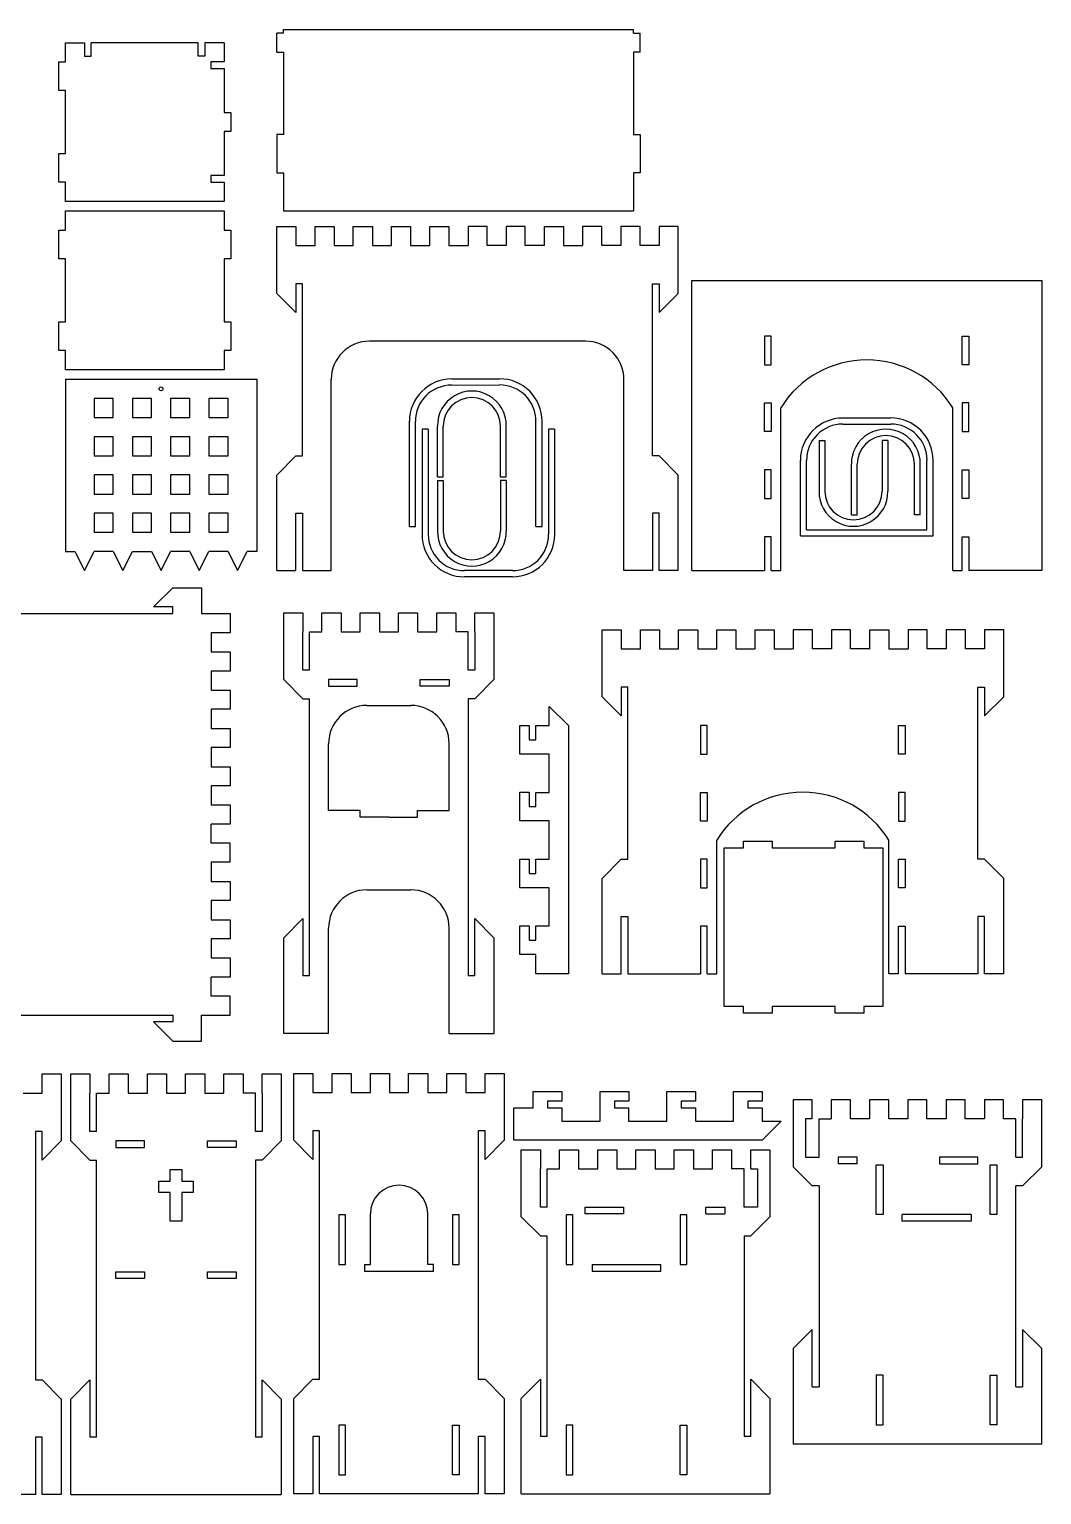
# Model space of a CAD drawing. Header units: millimetres. Extents: x 4 to 2257, y 4 to 1107.
# Drawn here: x 656 to 1412, y 4 to 1098 of the extents above; entities that cross this region are included whole.
import ezdxf

# ---------------------------------------------------------------- set-up
doc = ezdxf.new("R2010")
doc.units = ezdxf.units.MM

msp = doc.modelspace()

# ---------------------------------------------------------------- linework, layer by layer
for p, q in [((845.7, 1095.2), (840.7, 1095.2)), ((840.7, 1080.9), (840.7, 1095.2)), ((845.7, 1095.2), (845.7, 1098)), ((845.7, 1098), (1107, 1098)), ((1107, 1095.2), (1107, 1098)), ((1107, 1095.2), (1112, 1095.2)), ((1112, 1080.9), (1112, 1095.2)), ((682.9, 1073.8), (682.9, 1088)), ((682.9, 1088), (697.2, 1088)), ((697.2, 1088), (697.2, 1078)), ((702.2, 1078), (702.2, 1088)), ((782.1, 1088), (702.2, 1088)), ((782.1, 1078), (782.1, 1088)), ((801.4, 1088), (787.1, 1088)), ((787.1, 1088), (787.1, 1078)), ((801.4, 1088), (801.4, 1073.8)), ((677.9, 1052.3), (677.9, 1073.8)), ((677.9, 1073.8), (682.9, 1073.8)), ((697.2, 1078), (702.2, 1078)), ((787.1, 1078), (782.1, 1078)), ((801.4, 1073.8), (791.4, 1073.8)), ((791.4, 1073.8), (791.4, 1068.8)), ((840.7, 1080.9), (845.7, 1080.9)), ((845.7, 1080.9), (845.7, 1019.5)), ((1112, 1080.9), (1107, 1080.9)), ((1107, 1080.9), (1107, 1019.5)), ((791.4, 1068.8), (801.4, 1068.8)), ((801.4, 1068.8), (801.4, 1035.9)), ((682.9, 1052.3), (677.9, 1052.3)), ((682.9, 1005.2), (682.9, 1052.3)), ((801.4, 1035.9), (806.4, 1035.9)), ((806.4, 1035.9), (806.4, 1021.7)), ((806.4, 1021.7), (801.4, 1021.7)), ((801.4, 1021.7), (801.4, 988.8)), ((840.7, 1019.5), (840.7, 991)), ((845.7, 1019.5), (840.7, 1019.5)), ((1107, 1019.5), (1112, 1019.5)), ((1112, 1019.5), (1112, 991)), ((677.9, 983.8), (677.9, 1005.2)), ((677.9, 1005.2), (682.9, 1005.2)), ((801.4, 988.8), (791.4, 988.8)), ((791.4, 988.8), (791.4, 983.8)), ((840.7, 991), (845.7, 991)), ((845.7, 991), (845.7, 962.4)), ((1112, 991), (1107, 991)), ((1107, 991), (1107, 962.4)), ((682.9, 983.8), (677.9, 983.8)), ((682.9, 969.5), (682.9, 983.8)), ((791.4, 983.8), (801.4, 983.8)), ((801.4, 983.8), (801.4, 969.5)), ((801.4, 969.5), (682.9, 969.5)), ((682.9, 948.1), (682.9, 962.4)), ((682.9, 962.4), (801.4, 962.4)), ((801.4, 962.4), (801.4, 948.1)), ((845.7, 962.4), (1107, 962.4)), ((677.9, 926.7), (677.9, 948.1)), ((677.9, 948.1), (682.9, 948.1)), ((801.4, 948.1), (806.4, 948.1)), ((806.4, 948.1), (806.4, 926.7)), ((840.7, 900.9), (840.7, 950.9)), ((840.7, 950.9), (855, 950.9)), ((855, 950.9), (855, 936.6)), ((869.3, 936.6), (869.3, 950.9)), ((869.3, 950.9), (883.5, 950.9)), ((883.5, 950.9), (883.5, 936.6)), ((897.8, 936.6), (897.8, 950.9)), ((897.8, 950.9), (912.1, 950.9)), ((912.1, 950.9), (912.1, 936.6)), ((926.4, 936.6), (926.4, 950.9)), ((926.4, 950.9), (940.6, 950.9)), ((940.6, 950.9), (940.6, 936.6)), ((954.9, 936.6), (954.9, 950.9)), ((954.9, 950.9), (969.2, 950.9)), ((969.2, 950.9), (969.2, 936.6)), ((997.7, 950.9), (983.5, 950.9)), ((983.5, 950.9), (983.5, 936.6)), ((997.7, 936.6), (997.7, 950.9)), ((1026.3, 950.9), (1012, 950.9)), ((1012, 950.9), (1012, 936.6)), ((1026.3, 936.6), (1026.3, 950.9)), ((1040.6, 936.6), (1040.6, 950.9)), ((1040.6, 950.9), (1054.9, 950.9)), ((1054.9, 950.9), (1054.9, 936.6)), ((1083.4, 950.9), (1069.1, 950.9)), ((1069.1, 950.9), (1069.1, 936.6)), ((1083.4, 936.6), (1083.4, 950.9)), ((1112, 950.9), (1097.7, 950.9)), ((1097.7, 950.9), (1097.7, 936.6)), ((1112, 936.6), (1112, 950.9)), ((1140.5, 950.9), (1126.2, 950.9)), ((1126.2, 950.9), (1126.2, 936.6)), ((1140.5, 900.9), (1140.5, 950.9)), ((855, 936.6), (869.3, 936.6)), ((883.5, 936.6), (897.8, 936.6)), ((912.1, 936.6), (926.4, 936.6)), ((940.6, 936.6), (954.9, 936.6)), ((969.2, 936.6), (983.5, 936.6)), ((1012, 936.6), (997.7, 936.6)), ((1040.6, 936.6), (1026.3, 936.6)), ((1054.9, 936.6), (1069.1, 936.6)), ((1097.7, 936.6), (1083.4, 936.6)), ((1126.2, 936.6), (1112, 936.6)), ((682.9, 926.7), (677.9, 926.7)), ((682.9, 879.6), (682.9, 926.7)), ((806.4, 926.7), (801.4, 926.7)), ((801.4, 926.7), (801.4, 879.6)), ((860, 908), (855, 908)), ((855, 908), (855, 886.6)), ((860, 779.5), (860, 908)), ((1121.2, 779.5), (1121.2, 908)), ((1121.2, 908), (1126.2, 908)), ((1126.2, 908), (1126.2, 886.6)), ((1150.6, 693.9), (1150.6, 910.4)), ((1150.6, 910.4), (1411.9, 910.4)), ((1411.9, 910.4), (1411.9, 693.9)), ((855, 886.6), (840.7, 900.9)), ((1126.2, 886.6), (1140.5, 900.9)), ((677.9, 858.2), (677.9, 879.6)), ((677.9, 879.6), (682.9, 879.6)), ((801.4, 879.6), (806.4, 879.6)), ((806.4, 879.6), (806.4, 858.2)), ((1071.3, 865.2), (909.9, 865.2)), ((1209.9, 869), (1204.9, 869)), ((1204.9, 869), (1204.9, 847.6)), ((1209.9, 847.6), (1209.9, 869)), ((1352.6, 847.6), (1352.6, 869)), ((1352.6, 869), (1357.6, 869)), ((1357.6, 869), (1357.6, 847.6)), ((682.9, 858.2), (677.9, 858.2)), ((682.9, 843.9), (682.9, 858.2)), ((806.4, 858.2), (801.4, 858.2)), ((801.4, 858.2), (801.4, 843.9)), ((801.4, 843.9), (682.9, 843.9)), ((1204.9, 847.6), (1209.9, 847.6)), ((1357.6, 847.6), (1352.6, 847.6)), ((682.9, 836.8), (825.7, 836.8)), ((682.9, 836.8), (682.9, 708.3)), ((825.7, 836.8), (825.7, 708.3)), ((881.4, 693.9), (881.4, 836.6)), ((971.3, 837), (1007.1, 837)), ((971.3, 832.4), (1007.1, 832.5)), ((1099.8, 693.9), (1099.8, 836.6)), ((718.6, 822.5), (704.3, 822.5)), ((704.3, 822.5), (704.3, 808.2)), ((718.6, 808.2), (718.6, 822.5)), ((747.2, 822.5), (732.9, 822.5)), ((732.9, 822.5), (732.9, 808.2)), ((747.2, 808.2), (747.2, 822.5)), ((775.7, 822.5), (761.4, 822.5)), ((761.4, 822.5), (761.4, 808.2)), ((775.7, 808.2), (775.7, 822.5)), ((804.3, 822.5), (790, 822.5)), ((790, 822.5), (790, 808.2)), ((804.3, 808.2), (804.3, 822.5)), ((1204.9, 797.7), (1204.9, 819.1)), ((1204.9, 819.1), (1209.9, 819.1)), ((1209.9, 819.1), (1209.9, 797.7)), ((1217, 693.9), (1217, 815.5)), ((1345.5, 693.9), (1345.5, 815.5)), ((1357.6, 819.1), (1352.6, 819.1)), ((1352.6, 819.1), (1352.6, 797.7)), ((1357.6, 797.7), (1357.6, 819.1)), ((704.3, 808.2), (718.6, 808.2)), ((732.9, 808.2), (747.2, 808.2)), ((761.4, 808.2), (775.7, 808.2)), ((790, 808.2), (804.3, 808.2)), ((939.7, 726.8), (939.7, 805.4)), ((944.2, 726.8), (944.2, 805.4)), ((949.2, 799.4), (949.2, 720.9)), ((953.8, 799.4), (949.2, 799.4)), ((953.8, 799.4), (953.8, 720.9)), ((960.7, 764), (960.7, 801.8)), ((965, 764), (965, 801.8)), ((1007.8, 764), (1007.8, 801.8)), ((1012.1, 764), (1012.1, 801.8)), ((1034.1, 726.8), (1034.1, 805.4)), ((1038.8, 726.8), (1038.8, 805.4)), ((1043.7, 799.4), (1043.7, 720.9)), ((1048.2, 799.4), (1043.7, 799.4)), ((1048.2, 799.4), (1048.2, 720.9)), ((1263.4, 807.9), (1299.2, 807.9)), ((1263.4, 803.3), (1299.2, 803.3)), ((718.6, 793.9), (704.3, 793.9)), ((704.3, 793.9), (704.3, 779.7)), ((718.6, 779.7), (718.6, 793.9)), ((747.2, 793.9), (732.9, 793.9)), ((732.9, 793.9), (732.9, 779.7)), ((747.2, 779.7), (747.2, 793.9)), ((775.7, 793.9), (761.4, 793.9)), ((761.4, 793.9), (761.4, 779.7)), ((775.7, 779.7), (775.7, 793.9)), ((804.3, 793.9), (790, 793.9)), ((790, 793.9), (790, 779.7)), ((804.3, 779.7), (804.3, 793.9)), ((1209.9, 797.7), (1204.9, 797.7)), ((1245.6, 791), (1245.6, 753.2)), ((1245.6, 791), (1249.9, 791)), ((1249.9, 791), (1249.9, 753.2)), ((1297, 791), (1292.7, 791)), ((1292.7, 791), (1292.7, 753.2)), ((1297, 791), (1297, 753.2)), ((1352.6, 797.7), (1357.6, 797.7)), ((704.3, 779.7), (718.6, 779.7)), ((732.9, 779.7), (747.2, 779.7)), ((761.4, 779.7), (775.7, 779.7)), ((790, 779.7), (804.3, 779.7)), ((840.7, 765.3), (855, 779.5)), ((855, 779.5), (860, 779.5)), ((1126.2, 779.5), (1121.2, 779.5)), ((1140.5, 765.3), (1126.2, 779.5)), ((1209.9, 769.1), (1204.9, 769.1)), ((1204.9, 769.1), (1204.9, 747.7)), ((1209.9, 747.7), (1209.9, 769.1)), ((1231.7, 719.8), (1231.7, 776.2)), ((1236.3, 724.3), (1236.3, 776.2)), ((1269.8, 735.5), (1269.8, 773.3)), ((1274.1, 735.5), (1274.1, 773.3)), ((1317, 735.5), (1317, 773.3)), ((1321.2, 735.5), (1321.2, 773.3)), ((1326.2, 724.3), (1326.2, 776.2)), ((1330.8, 719.8), (1330.8, 776.2)), ((1352.6, 747.7), (1352.6, 769.1)), ((1352.6, 769.1), (1357.6, 769.1)), ((1357.6, 769.1), (1357.6, 747.7)), ((718.6, 765.4), (704.3, 765.4)), ((704.3, 765.4), (704.3, 751.1)), ((718.6, 751.1), (718.6, 765.4)), ((747.2, 765.4), (732.9, 765.4)), ((732.9, 765.4), (732.9, 751.1)), ((747.2, 751.1), (747.2, 765.4)), ((775.7, 765.4), (761.4, 765.4)), ((761.4, 765.4), (761.4, 751.1)), ((775.7, 751.1), (775.7, 765.4)), ((804.3, 765.4), (790, 765.4)), ((790, 765.4), (790, 751.1)), ((804.3, 751.1), (804.3, 765.4)), ((840.7, 693.9), (840.7, 765.3)), ((960.7, 764), (965, 764)), ((960.7, 761.3), (960.7, 723.4)), ((960.7, 761.3), (965, 761.3)), ((965, 761.3), (965, 723.4)), ((1007.8, 764), (1012.1, 764)), ((1012.1, 761.3), (1007.8, 761.3)), ((1007.8, 761.3), (1007.8, 723.4)), ((1012.1, 761.3), (1012.1, 723.4)), ((1140.5, 693.9), (1140.5, 765.3)), ((704.3, 751.1), (718.6, 751.1)), ((732.9, 751.1), (747.2, 751.1)), ((761.4, 751.1), (775.7, 751.1)), ((790, 751.1), (804.3, 751.1)), ((1204.9, 747.7), (1209.9, 747.7)), ((1357.6, 747.7), (1352.6, 747.7)), ((718.6, 736.8), (704.3, 736.8)), ((704.3, 736.8), (704.3, 722.6)), ((718.6, 722.6), (718.6, 736.8)), ((747.2, 736.8), (732.9, 736.8)), ((732.9, 736.8), (732.9, 722.6)), ((747.2, 722.6), (747.2, 736.8)), ((775.7, 736.8), (761.4, 736.8)), ((761.4, 736.8), (761.4, 722.6)), ((775.7, 722.6), (775.7, 736.8)), ((804.3, 736.8), (790, 736.8)), ((790, 736.8), (790, 722.6)), ((804.3, 722.6), (804.3, 736.8)), ((855, 693.9), (855, 736.7)), ((855, 736.7), (860, 736.7)), ((860, 736.7), (860, 693.9)), ((1126.2, 736.7), (1121.2, 736.7)), ((1121.2, 736.7), (1121.2, 693.9)), ((1126.2, 693.9), (1126.2, 736.7)), ((1269.8, 735.5), (1274.1, 735.5)), ((1321.2, 735.5), (1317, 735.5)), ((704.3, 722.6), (718.6, 722.6)), ((732.9, 722.6), (747.2, 722.6)), ((761.4, 722.6), (775.7, 722.6)), ((790, 722.6), (804.3, 722.6)), ((939.7, 726.8), (944.2, 726.8)), ((1034.1, 726.8), (1038.8, 726.8)), ((1236.3, 724.3), (1326.2, 724.3)), ((1209.9, 719.1), (1204.9, 719.1)), ((1204.9, 719.1), (1204.9, 693.9)), ((1209.9, 693.9), (1209.9, 719.1)), ((1231.7, 719.8), (1330.8, 719.8)), ((1352.6, 693.9), (1352.6, 719.1)), ((1352.6, 719.1), (1357.6, 719.1)), ((1357.6, 719.1), (1357.6, 693.9)), ((682.9, 708.3), (690, 708.3)), ((690, 708.3), (697.2, 694)), ((697.2, 694), (704.3, 708.3)), ((718.6, 708.3), (704.3, 708.3)), ((718.6, 708.3), (725.7, 694)), ((725.7, 694), (732.9, 708.3)), ((732.9, 708.3), (747.2, 708.3)), ((747.2, 708.3), (754.3, 694)), ((754.3, 694), (761.4, 708.3)), ((775.7, 708.3), (761.4, 708.3)), ((775.7, 708.3), (782.8, 694)), ((782.8, 694), (790, 708.3)), ((804.3, 708.3), (790, 708.3)), ((804.3, 708.3), (811.4, 694)), ((811.4, 694), (818.5, 708.3)), ((825.7, 708.3), (818.5, 708.3)), ((840.7, 693.9), (855, 693.9)), ((860, 693.9), (881.4, 693.9)), ((1016.6, 693.9), (980.8, 693.9)), ((1016.6, 689.3), (980.8, 689.3)), ((1121.2, 693.9), (1099.8, 693.9)), ((1140.5, 693.9), (1126.2, 693.9)), ((1150.6, 693.9), (1204.9, 693.9)), ((1209.9, 693.9), (1217, 693.9)), ((1345.5, 693.9), (1352.6, 693.9)), ((1411.9, 693.9), (1357.6, 693.9)), ((763, 681), (748.7, 666.8)), ((763, 681), (784.4, 681)), ((784.4, 681), (784.4, 661.8)), ((627.4, 661.8), (763, 661.8)), ((763, 666.8), (748.7, 666.8)), ((763, 661.8), (763, 666.8)), ((784.4, 661.8), (805.8, 661.8)), ((805.8, 661.8), (805.8, 647.5)), ((845.9, 612.6), (845.9, 662.5)), ((845.9, 662.5), (860.1, 662.5)), ((860.1, 662.5), (860.1, 648.2)), ((874.4, 648.2), (874.4, 662.5)), ((874.4, 662.5), (888.7, 662.5)), ((888.7, 662.5), (888.7, 648.2)), ((903, 648.2), (903, 662.5)), ((903, 662.5), (917.3, 662.5)), ((917.3, 662.5), (917.3, 648.2)), ((931.5, 648.2), (931.5, 662.5)), ((931.5, 662.5), (945.8, 662.5)), ((945.8, 662.5), (945.8, 648.2)), ((960.1, 648.2), (960.1, 662.5)), ((960.1, 662.5), (974.4, 662.5)), ((974.4, 662.5), (974.4, 648.2)), ((988.6, 648.2), (988.6, 662.5)), ((988.6, 662.5), (1002.9, 662.5)), ((1002.9, 662.5), (1002.9, 612.6)), ((805.8, 647.5), (791.6, 647.5)), ((791.6, 647.5), (791.6, 633.2)), ((860.1, 619.7), (860.1, 648.2)), ((865.1, 619.7), (865.1, 648.2)), ((865.1, 648.2), (874.4, 648.2)), ((888.7, 648.2), (903, 648.2)), ((917.3, 648.2), (931.5, 648.2)), ((945.8, 648.2), (960.1, 648.2)), ((983.6, 648.2), (974.4, 648.2)), ((983.6, 619.7), (983.6, 648.2)), ((988.6, 648.2), (988.6, 619.7)), ((1083.6, 599.8), (1083.6, 649.8)), ((1083.6, 649.8), (1097.9, 649.8)), ((1097.9, 649.8), (1097.9, 635.5)), ((1112.2, 635.5), (1112.2, 649.8)), ((1112.2, 649.8), (1126.5, 649.8)), ((1126.5, 649.8), (1126.5, 635.5)), ((1140.8, 635.5), (1140.8, 649.8)), ((1140.8, 649.8), (1155, 649.8)), ((1155, 649.8), (1155, 635.5)), ((1169.3, 635.5), (1169.3, 649.8)), ((1169.3, 649.8), (1183.6, 649.8)), ((1183.6, 649.8), (1183.6, 635.5)), ((1197.9, 635.5), (1197.9, 649.8)), ((1197.9, 649.8), (1212.1, 649.8)), ((1212.1, 649.8), (1212.1, 635.5)), ((1240.7, 649.8), (1226.4, 649.8)), ((1226.4, 649.8), (1226.4, 635.5)), ((1240.7, 635.5), (1240.7, 649.8)), ((1269.2, 649.8), (1255, 649.8)), ((1255, 649.8), (1255, 635.5)), ((1269.2, 635.5), (1269.2, 649.8)), ((1283.5, 635.5), (1283.5, 649.8)), ((1283.5, 649.8), (1297.8, 649.8)), ((1297.8, 649.8), (1297.8, 635.5)), ((1326.3, 649.8), (1312.1, 649.8)), ((1312.1, 649.8), (1312.1, 635.5)), ((1326.3, 635.5), (1326.3, 649.8)), ((1354.9, 649.8), (1340.6, 649.8)), ((1340.6, 649.8), (1340.6, 635.5)), ((1354.9, 635.5), (1354.9, 649.8)), ((1383.5, 649.8), (1369.2, 649.8)), ((1369.2, 649.8), (1369.2, 635.5)), ((1383.5, 599.8), (1383.5, 649.8)), ((1097.9, 635.5), (1112.2, 635.5)), ((1126.5, 635.5), (1140.8, 635.5)), ((1155, 635.5), (1169.3, 635.5)), ((1183.6, 635.5), (1197.9, 635.5)), ((1212.1, 635.5), (1226.4, 635.5)), ((1255, 635.5), (1240.7, 635.5)), ((1283.5, 635.5), (1269.2, 635.5)), ((1297.8, 635.5), (1312.1, 635.5)), ((1340.6, 635.5), (1326.3, 635.5)), ((1369.2, 635.5), (1354.9, 635.5)), ((791.6, 633.2), (805.8, 633.2)), ((805.8, 633.2), (805.8, 618.9)), ((805.8, 618.9), (791.6, 618.9)), ((791.6, 618.9), (791.6, 604.7)), ((865.1, 619.7), (860.1, 619.7)), ((988.6, 619.7), (983.6, 619.7)), ((791.6, 604.7), (805.8, 604.7)), ((805.8, 604.7), (805.8, 590.4)), ((845.9, 612.6), (860.1, 598.3)), ((879.4, 612.6), (879.4, 607.6)), ((900.8, 612.6), (879.4, 612.6)), ((879.4, 607.6), (900.8, 607.6)), ((900.8, 607.6), (900.8, 612.6)), ((947.9, 607.6), (947.9, 612.6)), ((947.9, 612.6), (969.4, 612.6)), ((969.4, 607.6), (947.9, 607.6)), ((969.4, 612.6), (969.4, 607.6)), ((1002.9, 612.6), (988.6, 598.3)), ((1102.9, 606.9), (1097.9, 606.9)), ((1097.9, 606.9), (1097.9, 585.5)), ((1102.9, 478.5), (1102.9, 606.9)), ((1364.2, 478.5), (1364.2, 606.9)), ((1364.2, 606.9), (1369.2, 606.9)), ((1369.2, 606.9), (1369.2, 585.5)), ((860.1, 598.3), (865.1, 598.3)), ((865.1, 391.3), (865.1, 598.3)), ((908, 593.3), (940.8, 593.3)), ((988.6, 598.3), (983.6, 598.3)), ((983.6, 598.3), (983.6, 391.3)), ((1044.2, 578.3), (1044.2, 592.6)), ((1058.5, 578.3), (1044.2, 592.6)), ((1097.9, 585.5), (1083.6, 599.8)), ((1369.2, 585.5), (1383.5, 599.8)), ((805.8, 590.4), (791.6, 590.4)), ((791.6, 590.4), (791.6, 576.1)), ((791.6, 576.1), (805.8, 576.1)), ((805.8, 576.1), (805.8, 561.8)), ((1022.1, 557), (1022.1, 578.4)), ((1022.1, 578.4), (1029.2, 578.4)), ((1029.2, 578.4), (1029.2, 567.7)), ((1034.2, 567.7), (1034.2, 578.3)), ((1034.2, 578.3), (1044.2, 578.3)), ((1058.5, 578.3), (1058.5, 392.8)), ((1162.2, 578.4), (1157.2, 578.4)), ((1157.2, 578.4), (1157.2, 557)), ((1162.2, 557), (1162.2, 578.4)), ((1304.9, 557), (1304.9, 578.4)), ((1304.9, 578.4), (1309.9, 578.4)), ((1309.9, 578.4), (1309.9, 557)), ((805.8, 561.8), (791.6, 561.8)), ((791.6, 561.8), (791.6, 547.5)), ((879.4, 514.8), (879.4, 564.7)), ((969.4, 514.8), (969.4, 564.7)), ((1029.2, 567.7), (1034.2, 567.7)), ((791.6, 547.5), (805.8, 547.5)), ((805.8, 547.5), (805.8, 533.3)), ((1044.2, 557), (1022.1, 557)), ((1044.2, 528.4), (1044.2, 557)), ((1157.2, 557), (1162.2, 557)), ((1309.9, 557), (1304.9, 557)), ((805.8, 533.3), (791.6, 533.3)), ((791.6, 533.3), (791.6, 519)), ((1022.1, 507.1), (1022.1, 528.5)), ((1022.1, 528.5), (1029.2, 528.5)), ((1029.2, 528.5), (1029.2, 517.8)), ((1034.2, 517.8), (1034.2, 528.4)), ((1034.2, 528.4), (1044.2, 528.4)), ((1157.2, 507), (1157.2, 528.4)), ((1157.2, 528.4), (1162.2, 528.4)), ((1162.2, 528.4), (1162.2, 507)), ((1309.9, 528.4), (1304.9, 528.4)), ((1304.9, 528.4), (1304.9, 507)), ((1309.9, 507), (1309.9, 528.4)), ((791.6, 519), (805.8, 519)), ((805.8, 519), (805.8, 504.7)), ((903, 514.8), (879.4, 514.8)), ((903, 509.8), (903, 514.8)), ((945.8, 509.8), (945.8, 514.8)), ((945.8, 514.8), (969.4, 514.8)), ((1029.2, 517.8), (1034.2, 517.8)), ((791.6, 490.4), (791.6, 504.7)), ((805.8, 504.7), (791.6, 504.7)), ((924.4, 509.8), (903, 509.8)), ((924.4, 509.8), (945.8, 509.8)), ((1044.2, 507.1), (1022.1, 507.1)), ((1044.2, 478.6), (1044.2, 507.1)), ((1162.2, 507), (1157.2, 507)), ((1304.9, 507), (1309.9, 507)), ((1169.3, 392.8), (1169.3, 492.7)), ((1297.8, 392.8), (1297.8, 492.7)), ((805.8, 490.4), (791.6, 490.4)), ((805.8, 476.2), (805.8, 490.4)), ((1174.8, 368.5), (1174.8, 487)), ((1174.8, 487), (1189.1, 487)), ((1189.1, 487), (1189.1, 492)), ((1189.1, 492), (1210.5, 492)), ((1210.5, 492), (1210.5, 487)), ((1210.5, 487), (1257.6, 487)), ((1257.6, 487), (1257.6, 492)), ((1257.6, 492), (1279.1, 492)), ((1279.1, 492), (1279.1, 487)), ((1279.1, 487), (1293.3, 487)), ((1293.3, 487), (1293.3, 368.5)), ((805.8, 476.2), (791.6, 476.2)), ((791.6, 476.2), (791.6, 461.9)), ((1022.1, 457.2), (1022.1, 478.6)), ((1022.1, 478.6), (1029.2, 478.6)), ((1029.2, 478.6), (1029.2, 467.9)), ((1034.2, 467.9), (1034.2, 478.6)), ((1034.2, 478.6), (1044.2, 478.6)), ((1083.6, 464.2), (1097.9, 478.5)), ((1097.9, 478.5), (1102.9, 478.5)), ((1162.2, 478.5), (1157.2, 478.5)), ((1157.2, 478.5), (1157.2, 457)), ((1162.2, 457), (1162.2, 478.5)), ((1304.9, 457), (1304.9, 478.5)), ((1304.9, 478.5), (1309.9, 478.5)), ((1309.9, 478.5), (1309.9, 457)), ((1369.2, 478.5), (1364.2, 478.5)), ((1383.5, 464.2), (1369.2, 478.5)), ((791.6, 461.9), (805.8, 461.9)), ((805.8, 461.9), (805.8, 447.6)), ((1029.2, 467.9), (1034.2, 467.9)), ((1083.6, 392.8), (1083.6, 464.2)), ((1383.5, 392.8), (1383.5, 464.2)), ((908, 455.5), (940.8, 455.5)), ((1044.2, 457.2), (1022.1, 457.2)), ((1044.2, 428.7), (1044.2, 457.2)), ((1157.2, 457), (1162.2, 457)), ((1309.9, 457), (1304.9, 457)), ((805.8, 447.6), (791.6, 447.6)), ((791.6, 447.6), (791.6, 433.3)), ((791.6, 433.3), (805.8, 433.3)), ((805.8, 433.3), (805.8, 419.1)), ((860.1, 434.1), (845.9, 419.8)), ((860.1, 434.1), (860.1, 391.3)), ((879.4, 348.4), (879.4, 427)), ((969.4, 348.4), (969.4, 427)), ((988.6, 391.3), (988.6, 434.1)), ((988.6, 434.1), (1002.9, 419.8)), ((1022.1, 407.4), (1022.1, 428.8)), ((1022.1, 428.8), (1029.2, 428.8)), ((1029.2, 428.8), (1029.2, 418.1)), ((1034.2, 418.1), (1034.2, 428.7)), ((1034.2, 428.7), (1044.2, 428.7)), ((1097.9, 392.8), (1097.9, 435.6)), ((1097.9, 435.6), (1102.9, 435.6)), ((1102.9, 435.6), (1102.9, 392.8)), ((1162.2, 428.5), (1157.2, 428.5)), ((1157.2, 428.5), (1157.2, 392.8)), ((1162.2, 392.8), (1162.2, 428.5)), ((1304.9, 392.8), (1304.9, 428.5)), ((1304.9, 428.5), (1309.9, 428.5)), ((1309.9, 428.5), (1309.9, 392.8)), ((1369.2, 435.6), (1364.2, 435.6)), ((1364.2, 435.6), (1364.2, 392.8)), ((1369.2, 392.8), (1369.2, 435.6)), ((805.8, 419.1), (791.6, 419.1)), ((791.6, 419.1), (791.6, 404.8)), ((845.9, 348.4), (845.9, 419.8)), ((1002.9, 419.8), (1002.9, 348.4)), ((1029.2, 418.1), (1034.2, 418.1)), ((791.6, 404.8), (805.8, 404.8)), ((805.8, 404.8), (805.8, 390.5)), ((1034.2, 407.4), (1022.1, 407.4)), ((1034.2, 392.8), (1034.2, 407.4)), ((791.6, 376.2), (791.6, 390.5)), ((805.8, 390.5), (791.6, 390.5)), ((865.1, 391.3), (860.1, 391.3)), ((988.6, 391.3), (983.6, 391.3)), ((1058.5, 392.8), (1034.2, 392.8)), ((1083.6, 392.8), (1097.9, 392.8)), ((1102.9, 392.8), (1157.2, 392.8)), ((1162.2, 392.8), (1169.3, 392.8)), ((1304.9, 392.8), (1297.8, 392.8)), ((1364.2, 392.8), (1309.9, 392.8)), ((1383.5, 392.8), (1369.2, 392.8)), ((805.8, 376.2), (791.6, 376.2)), ((805.8, 362), (805.8, 376.2)), ((627.4, 362), (763, 362)), ((763, 362), (763, 357)), ((784.4, 362), (805.8, 362)), ((784.4, 342.7), (784.4, 362)), ((1189.1, 368.5), (1174.8, 368.5)), ((1189.1, 363.6), (1189.1, 368.5)), ((1210.5, 363.6), (1189.1, 363.6)), ((1257.6, 368.5), (1210.5, 368.5)), ((1210.5, 368.5), (1210.5, 363.6)), ((1257.6, 363.6), (1257.6, 368.5)), ((1279.1, 363.6), (1257.6, 363.6)), ((1293.3, 368.5), (1279.1, 368.5)), ((1279.1, 368.5), (1279.1, 363.6)), ((763, 357), (748.7, 357)), ((763, 342.7), (748.7, 357)), ((763, 342.7), (784.4, 342.7)), ((879.4, 348.4), (845.9, 348.4)), ((969.4, 348.4), (1002.9, 348.4)), ((665.5, 303.9), (665.5, 318.2)), ((665.5, 318.2), (679.8, 318.2)), ((679.8, 318.2), (679.8, 268.2)), ((687, 268.2), (687, 318.2)), ((687, 318.2), (701.2, 318.2)), ((701.2, 318.2), (701.2, 303.9)), ((715.5, 303.9), (715.5, 318.2)), ((715.5, 318.2), (729.8, 318.2)), ((729.8, 318.2), (729.8, 303.9)), ((744.1, 303.9), (744.1, 318.2)), ((744.1, 318.2), (758.3, 318.2)), ((758.3, 318.2), (758.3, 303.9)), ((772.6, 303.9), (772.6, 318.2)), ((772.6, 318.2), (786.9, 318.2)), ((786.9, 318.2), (786.9, 303.9)), ((801.2, 303.9), (801.2, 318.2)), ((801.2, 318.2), (815.5, 318.2)), ((815.5, 318.2), (815.5, 303.9)), ((829.7, 303.9), (829.7, 318.2)), ((829.7, 318.2), (844, 318.2)), ((844, 318.2), (844, 268.2)), ((853.5, 268.7), (853.5, 318.6)), ((853.5, 318.6), (867.7, 318.6)), ((867.7, 318.6), (867.7, 304.4)), ((882, 304.4), (882, 318.6)), ((882, 318.6), (896.3, 318.6)), ((896.3, 318.6), (896.3, 304.4)), ((910.6, 304.4), (910.6, 318.6)), ((910.6, 318.6), (924.8, 318.6)), ((924.8, 318.6), (924.8, 304.4)), ((939.1, 304.4), (939.1, 318.6)), ((939.1, 318.6), (953.4, 318.6)), ((953.4, 318.6), (953.4, 304.4)), ((967.7, 304.4), (967.7, 318.6)), ((967.7, 318.6), (981.9, 318.6)), ((981.9, 318.6), (981.9, 304.4)), ((996.2, 304.4), (996.2, 318.6)), ((996.2, 318.6), (1010.5, 318.6)), ((1010.5, 318.6), (1010.5, 268.7)), ((651.3, 303.9), (665.5, 303.9)), ((701.2, 275.3), (701.2, 303.9)), ((706.2, 275.3), (706.2, 303.9)), ((706.2, 303.9), (715.5, 303.9)), ((729.8, 303.9), (744.1, 303.9)), ((758.3, 303.9), (772.6, 303.9)), ((786.9, 303.9), (801.2, 303.9)), ((824.7, 303.9), (815.5, 303.9)), ((824.7, 275.3), (824.7, 303.9)), ((829.7, 303.9), (829.7, 275.3)), ((867.7, 304.4), (882, 304.4)), ((896.3, 304.4), (910.6, 304.4)), ((924.8, 304.4), (939.1, 304.4)), ((953.4, 304.4), (967.7, 304.4)), ((981.9, 304.4), (996.2, 304.4)), ((1032.2, 292.9), (1032.2, 305.1)), ((1032.2, 305.1), (1053.6, 305.1)), ((1053.6, 297.9), (1042.9, 297.9)), ((1042.9, 297.9), (1042.9, 292.9)), ((1053.6, 305.1), (1053.6, 297.9)), ((1082.1, 282.9), (1082.1, 305.1)), ((1082.1, 305.1), (1103.5, 305.1)), ((1103.5, 297.9), (1092.8, 297.9)), ((1092.8, 297.9), (1092.8, 292.9)), ((1103.5, 305.1), (1103.5, 297.9)), ((1131.9, 282.9), (1131.9, 305.1)), ((1131.9, 305.1), (1153.4, 305.1)), ((1153.4, 297.9), (1142.7, 297.9)), ((1142.7, 297.9), (1142.7, 292.9)), ((1153.4, 305.1), (1153.4, 297.9)), ((1181.8, 282.9), (1181.8, 305.1)), ((1181.8, 305.1), (1203.2, 305.1)), ((1203.2, 297.9), (1192.5, 297.9)), ((1192.5, 297.9), (1192.5, 292.9)), ((1203.2, 305.1), (1203.2, 297.9)), ((1240.6, 298.8), (1226.3, 298.8)), ((1226.3, 298.8), (1226.3, 248.9)), ((1240.6, 284.6), (1240.6, 298.8)), ((1269.1, 298.8), (1254.8, 298.8)), ((1254.8, 298.8), (1254.8, 284.6)), ((1269.1, 284.6), (1269.1, 298.8)), ((1297.7, 298.8), (1283.4, 298.8)), ((1283.4, 298.8), (1283.4, 284.6)), ((1297.7, 284.6), (1297.7, 298.8)), ((1326.2, 298.8), (1312, 298.8)), ((1312, 298.8), (1312, 284.6)), ((1326.2, 284.6), (1326.2, 298.8)), ((1354.8, 298.8), (1340.5, 298.8)), ((1340.5, 298.8), (1340.5, 284.6)), ((1354.8, 284.6), (1354.8, 298.8)), ((1383.3, 298.8), (1369.1, 298.8)), ((1369.1, 298.8), (1369.1, 284.6)), ((1383.3, 284.6), (1383.3, 298.8)), ((1411.9, 298.8), (1397.6, 298.8)), ((1397.6, 298.8), (1397.6, 284.6)), ((1411.9, 248.9), (1411.9, 298.8)), ((1017.6, 268.7), (1017.6, 292.9)), ((1017.6, 292.9), (1032.2, 292.9)), ((1042.9, 292.9), (1053.5, 292.9)), ((1053.5, 292.9), (1053.5, 282.9)), ((1092.8, 292.9), (1103.4, 292.9)), ((1103.4, 292.9), (1103.4, 282.9)), ((1142.7, 292.9), (1153.3, 292.9)), ((1153.3, 292.9), (1153.3, 282.9)), ((1192.5, 292.9), (1203.1, 292.9)), ((1203.1, 292.9), (1203.1, 282.9)), ((1240.6, 284.6), (1235.6, 284.6)), ((1235.6, 284.6), (1235.6, 256)), ((1245.6, 256), (1245.6, 284.6)), ((1245.6, 284.6), (1254.8, 284.6)), ((1283.4, 284.6), (1269.1, 284.6)), ((1312, 284.6), (1297.7, 284.6)), ((1340.5, 284.6), (1326.2, 284.6)), ((1369.1, 284.6), (1354.8, 284.6)), ((1392.6, 284.6), (1383.3, 284.6)), ((1392.6, 256), (1392.6, 284.6)), ((1397.6, 256), (1397.6, 284.6)), ((665.5, 275.3), (660.6, 275.3)), ((660.6, 275.3), (660.6, 89.7)), ((665.5, 253.9), (665.5, 275.3)), ((706.2, 275.3), (701.2, 275.3)), ((829.7, 275.3), (824.7, 275.3)), ((872.7, 275.8), (867.7, 275.8)), ((867.7, 275.8), (867.7, 254.4)), ((872.7, 90.2), (872.7, 275.8)), ((996.2, 275.8), (991.2, 275.8)), ((991.2, 275.8), (991.2, 90.2)), ((996.2, 254.4), (996.2, 275.8)), ((1053.5, 282.9), (1082.1, 282.9)), ((1103.4, 282.9), (1131.9, 282.9)), ((1153.3, 282.9), (1181.8, 282.9)), ((1203.1, 282.9), (1217.4, 282.9)), ((1203.1, 268.7), (1217.4, 282.9)), ((679.8, 268.2), (665.5, 253.9)), ((687, 268.2), (701.2, 253.9)), ((720.5, 268.2), (720.5, 263.2)), ((741.9, 268.2), (720.5, 268.2)), ((720.5, 263.2), (741.9, 263.2)), ((741.9, 263.2), (741.9, 268.2)), ((789, 263.2), (789, 268.2)), ((789, 268.2), (810.5, 268.2)), ((810.5, 263.2), (789, 263.2)), ((810.5, 268.2), (810.5, 263.2)), ((844, 268.2), (829.7, 253.9)), ((853.5, 268.7), (867.7, 254.4)), ((1010.5, 268.7), (996.2, 254.4)), ((1203.1, 268.7), (1017.6, 268.7)), ((701.2, 253.9), (706.2, 253.9)), ((706.2, 46.9), (706.2, 253.9)), ((829.7, 253.9), (824.7, 253.9)), ((824.7, 253.9), (824.7, 46.9)), ((1023.3, 211.6), (1023.3, 261.5)), ((1023.3, 261.5), (1037.6, 261.5)), ((1037.6, 261.5), (1037.6, 247.3)), ((1051.8, 247.3), (1051.8, 261.5)), ((1051.8, 261.5), (1066.1, 261.5)), ((1066.1, 261.5), (1066.1, 247.3)), ((1080.4, 247.3), (1080.4, 261.5)), ((1080.4, 261.5), (1094.7, 261.5)), ((1094.7, 261.5), (1094.7, 247.3)), ((1108.9, 247.3), (1108.9, 261.5)), ((1108.9, 261.5), (1123.2, 261.5)), ((1123.2, 261.5), (1123.2, 247.3)), ((1137.5, 247.3), (1137.5, 261.5)), ((1137.5, 261.5), (1151.8, 261.5)), ((1151.8, 261.5), (1151.8, 247.3)), ((1166, 247.3), (1166, 261.5)), ((1166, 261.5), (1180.3, 261.5)), ((1180.3, 261.5), (1180.3, 247.3)), ((1194.6, 247.3), (1194.6, 261.5)), ((1194.6, 261.5), (1208.9, 261.5)), ((1208.9, 261.5), (1208.9, 211.6)), ((1235.6, 256), (1240.6, 256)), ((1240.6, 256), (1245.6, 256)), ((1274.1, 256), (1259.8, 256)), ((1259.8, 256), (1259.8, 251)), ((1274.1, 251), (1274.1, 256)), ((1364.1, 256), (1335.5, 256)), ((1335.5, 256), (1335.5, 251)), ((1364.1, 251), (1364.1, 256)), ((1392.6, 256), (1397.6, 256)), ((761.2, 238.2), (761.2, 246.8)), ((761.2, 246.8), (765.5, 246.8)), ((765.5, 246.8), (769.8, 246.8)), ((769.8, 246.8), (769.8, 238.2)), ((1037.6, 218.7), (1037.6, 247.3)), ((1042.6, 218.7), (1042.6, 247.3)), ((1042.6, 247.3), (1051.8, 247.3)), ((1066.1, 247.3), (1080.4, 247.3)), ((1094.7, 247.3), (1108.9, 247.3)), ((1123.2, 247.3), (1137.5, 247.3)), ((1151.8, 247.3), (1166, 247.3)), ((1189.6, 247.3), (1180.3, 247.3)), ((1189.6, 218.7), (1189.6, 247.3)), ((1194.6, 247.3), (1199.6, 247.3)), ((1199.6, 247.3), (1199.6, 218.7)), ((1226.3, 248.9), (1240.6, 234.6)), ((1274.1, 251), (1259.8, 251)), ((1288.4, 213.3), (1288.4, 250.4)), ((1288.4, 250.4), (1293.4, 250.4)), ((1293.4, 250.4), (1293.4, 213.3)), ((1335.5, 251), (1364.1, 251)), ((1373.3, 213.3), (1373.3, 250.4)), ((1373.3, 250.4), (1378.3, 250.4)), ((1378.3, 250.4), (1378.3, 213.3)), ((1411.9, 248.9), (1397.6, 234.6)), ((752.6, 229.6), (752.6, 238.2)), ((752.6, 238.2), (761.2, 238.2)), ((769.8, 238.2), (778.3, 238.2)), ((778.3, 238.2), (778.3, 229.6)), ((1245.6, 234.6), (1240.6, 234.6)), ((1245.6, 234.6), (1245.6, 84.7)), ((1392.6, 84.7), (1392.6, 234.6)), ((1397.6, 234.6), (1392.6, 234.6)), ((761.2, 229.6), (752.6, 229.6)), ((761.2, 208.2), (761.2, 229.6)), ((778.3, 229.6), (769.8, 229.6)), ((769.8, 229.6), (769.8, 208.2)), ((769.8, 208.2), (761.2, 208.2)), ((892, 213), (887, 213)), ((887, 213), (887, 175.9)), ((892, 175.9), (892, 213)), ((910.6, 175.9), (910.6, 213.7)), ((953.4, 175.9), (953.4, 213.7)), ((976.9, 213), (972, 213)), ((972, 213), (972, 175.9)), ((976.9, 175.9), (976.9, 213)), ((1023.3, 211.6), (1037.6, 197.3)), ((1042.6, 218.7), (1037.6, 218.7)), ((1061.8, 213.1), (1056.8, 213.1)), ((1056.8, 213.1), (1056.8, 176)), ((1061.8, 176), (1061.8, 213.1)), ((1071.1, 218.7), (1099.7, 218.7)), ((1071.1, 213.7), (1071.1, 218.7)), ((1099.7, 213.7), (1071.1, 213.7)), ((1099.7, 218.7), (1099.7, 213.7)), ((1146.8, 213.1), (1141.8, 213.1)), ((1141.8, 213.1), (1141.8, 176)), ((1146.8, 176), (1146.8, 213.1)), ((1161, 213.7), (1161, 218.7)), ((1161, 218.7), (1175.3, 218.7)), ((1161, 213.7), (1175.3, 213.7)), ((1175.3, 218.7), (1175.3, 213.7)), ((1194.6, 218.7), (1189.6, 218.7)), ((1199.6, 218.7), (1194.6, 218.7)), ((1208.9, 211.6), (1194.6, 197.3)), ((1293.4, 213.3), (1288.4, 213.3)), ((1307.7, 208.3), (1307.7, 213.3)), ((1359.1, 213.3), (1307.7, 213.3)), ((1359.1, 208.3), (1307.7, 208.3)), ((1359.1, 213.3), (1359.1, 208.3)), ((1378.3, 213.3), (1373.3, 213.3)), ((1037.6, 197.3), (1042.6, 197.3)), ((1042.6, 47.4), (1042.6, 197.3)), ((1189.6, 197.3), (1189.6, 47.4)), ((1189.6, 197.3), (1194.6, 197.3)), ((887, 175.9), (892, 175.9)), ((906.3, 175.9), (906.3, 170.9)), ((906.3, 175.9), (910.6, 175.9)), ((957.7, 175.9), (953.4, 175.9)), ((957.7, 170.9), (957.7, 175.9)), ((972, 175.9), (976.9, 175.9)), ((1056.8, 176), (1061.8, 176)), ((1076.1, 176), (1076.1, 171)), ((1076.1, 176), (1127.5, 176)), ((1127.5, 171), (1127.5, 176)), ((1141.8, 176), (1146.8, 176)), ((720.5, 170.4), (741.9, 170.4)), ((720.5, 165.4), (720.5, 170.4)), ((741.9, 165.4), (720.5, 165.4)), ((741.9, 170.4), (741.9, 165.4)), ((789, 170.4), (810.5, 170.4)), ((789, 165.4), (789, 170.4)), ((810.5, 165.4), (789, 165.4)), ((810.5, 170.4), (810.5, 165.4)), ((906.3, 170.9), (957.7, 170.9)), ((1076.1, 171), (1127.5, 171)), ((1240.6, 127.5), (1226.3, 113.2)), ((1240.6, 84.7), (1240.6, 127.5)), ((1397.6, 127.5), (1411.9, 113.2)), ((1397.6, 127.5), (1397.6, 84.7)), ((1226.3, 113.2), (1226.3, 41.8)), ((1411.9, 41.8), (1411.9, 113.2)), ((660.6, 89.7), (665.5, 89.7)), ((665.5, 89.7), (679.8, 75.5)), ((701.2, 89.7), (687, 75.5)), ((701.2, 89.7), (701.2, 46.9)), ((829.7, 46.9), (829.7, 89.7)), ((829.7, 89.7), (844, 75.5)), ((867.7, 90.2), (853.5, 75.9)), ((867.7, 90.2), (872.7, 90.2)), ((991.2, 90.2), (996.2, 90.2)), ((996.2, 90.2), (1010.5, 75.9)), ((1037.6, 90.2), (1023.3, 75.9)), ((1037.6, 90.2), (1037.6, 47.4)), ((1194.6, 47.4), (1194.6, 90.2)), ((1194.6, 90.2), (1208.9, 75.9)), ((1293.4, 93.2), (1288.4, 93.2)), ((1288.4, 93.2), (1288.4, 84.7)), ((1293.4, 56.1), (1293.4, 93.2)), ((1373.3, 56.1), (1373.3, 93.2)), ((1373.3, 93.2), (1378.3, 93.2)), ((1378.3, 93.2), (1378.3, 84.7)), ((1240.6, 84.7), (1245.6, 84.7)), ((1288.4, 84.7), (1288.4, 56.1)), ((1378.3, 84.7), (1378.3, 56.1)), ((1392.6, 84.7), (1397.6, 84.7)), ((679.8, 75.5), (679.8, 4.1)), ((687, 4.1), (687, 75.5)), ((844, 75.5), (844, 4.1)), ((853.5, 4.6), (853.5, 75.9)), ((1010.5, 75.9), (1010.5, 4.6)), ((1023.3, 4.6), (1023.3, 75.9)), ((1208.9, 75.9), (1208.9, 4.6)), ((892, 55.9), (887, 55.9)), ((887, 55.9), (887, 47.4)), ((892, 18.8), (892, 55.9)), ((972, 18.8), (972, 55.9)), ((972, 55.9), (976.9, 55.9)), ((976.9, 55.9), (976.9, 47.4)), ((1061.8, 55.9), (1056.8, 55.9)), ((1056.8, 55.9), (1056.8, 47.4)), ((1061.8, 18.8), (1061.8, 55.9)), ((1141.8, 18.8), (1141.8, 55.9)), ((1141.8, 55.9), (1146.8, 55.9)), ((1146.8, 55.9), (1146.8, 47.4)), ((1288.4, 56.1), (1293.4, 56.1)), ((1378.3, 56.1), (1373.3, 56.1)), ((665.5, 46.9), (660.6, 46.9)), ((660.6, 46.9), (660.6, 4.1)), ((665.5, 4.1), (665.5, 46.9)), ((706.2, 46.9), (701.2, 46.9)), ((829.7, 46.9), (824.7, 46.9)), ((872.7, 47.4), (867.7, 47.4)), ((867.7, 47.4), (867.7, 4.6)), ((872.7, 4.6), (872.7, 47.4)), ((887, 47.4), (887, 18.8)), ((976.9, 47.4), (976.9, 18.8)), ((996.2, 47.4), (991.2, 47.4)), ((991.2, 47.4), (991.2, 4.6)), ((996.2, 4.6), (996.2, 47.4)), ((1042.6, 47.4), (1037.6, 47.4)), ((1056.8, 47.4), (1056.8, 18.8)), ((1146.8, 47.4), (1146.8, 18.8)), ((1194.6, 47.4), (1189.6, 47.4)), ((1411.9, 41.8), (1226.3, 41.8)), ((887, 18.8), (892, 18.8)), ((976.9, 18.8), (972, 18.8)), ((1056.8, 18.8), (1061.8, 18.8)), ((1146.8, 18.8), (1141.8, 18.8)), ((660.6, 4.1), (542.1, 4.1)), ((679.8, 4.1), (665.5, 4.1)), ((687, 4.1), (844, 4.1)), ((867.7, 4.6), (853.5, 4.6)), ((991.2, 4.6), (872.7, 4.6)), ((1010.5, 4.6), (996.2, 4.6)), ((1023.3, 4.6), (1208.9, 4.6))]:
    msp.add_line(p, q)
msp.add_circle((754.3, 829.6), 1.43)
for centre, radius, start, end in [((909.9, 836.6), 28.6, 90, 180), ((1071.3, 836.6), 28.6, 0, 90), ((1281.3, 775.5), 75.7, 31.8908, 148.1092), ((971.4, 805.3), 31.7, 90.0855, 179.9145), ((971.2, 805.4), 27, 89.849, 180.065), ((1007.2, 805.5), 31.6, 359.8068, 90.1265), ((1007.2, 805.5), 27, 359.6979, 90.13), ((986.4, 802.3), 25.7, 358.9571, 181.0429), ((986.4, 801.8), 21.4, 0, 180), ((1263.4, 776.1), 31.7, 90.1228, 179.8245), ((1263.3, 776.3), 27, 89.788, 180.212), ((1295.5, 773.8), 25.7, 358.9571, 181.0429), ((1299.3, 776.4), 31.5, 359.7596, 90.2404), ((1299.3, 776.3), 27, 359.788, 90.212), ((1295.5, 773.3), 21.4, 0, 180), ((1271.3, 752.7), 25.7, 178.9571, 1.0429), ((1271.3, 753.2), 21.4, 180, 0), ((986.4, 723), 25.7, 178.9571, 1.0429), ((986.4, 723.4), 21.4, 180, 0), ((980.7, 720.8), 31.5, 179.8358, 270.1642), ((980.7, 720.8), 26.9, 179.7297, 270.184), ((1016.6, 721), 31.7, 270.0921, 359.9079), ((1016.7, 720.9), 27, 269.849, 0.065), ((908, 564.7), 28.6, 90, 180), ((940.8, 564.7), 28.6, 0, 90), ((1233.5, 452.8), 75.7, 31.8908, 148.1092), ((908, 427), 28.6, 90, 180), ((940.8, 427), 28.6, 0, 90), ((932, 213.7), 21.4, 0, 180)]:
    msp.add_arc(centre, radius, start, end)

doc.saveas('drawing.dxf')
